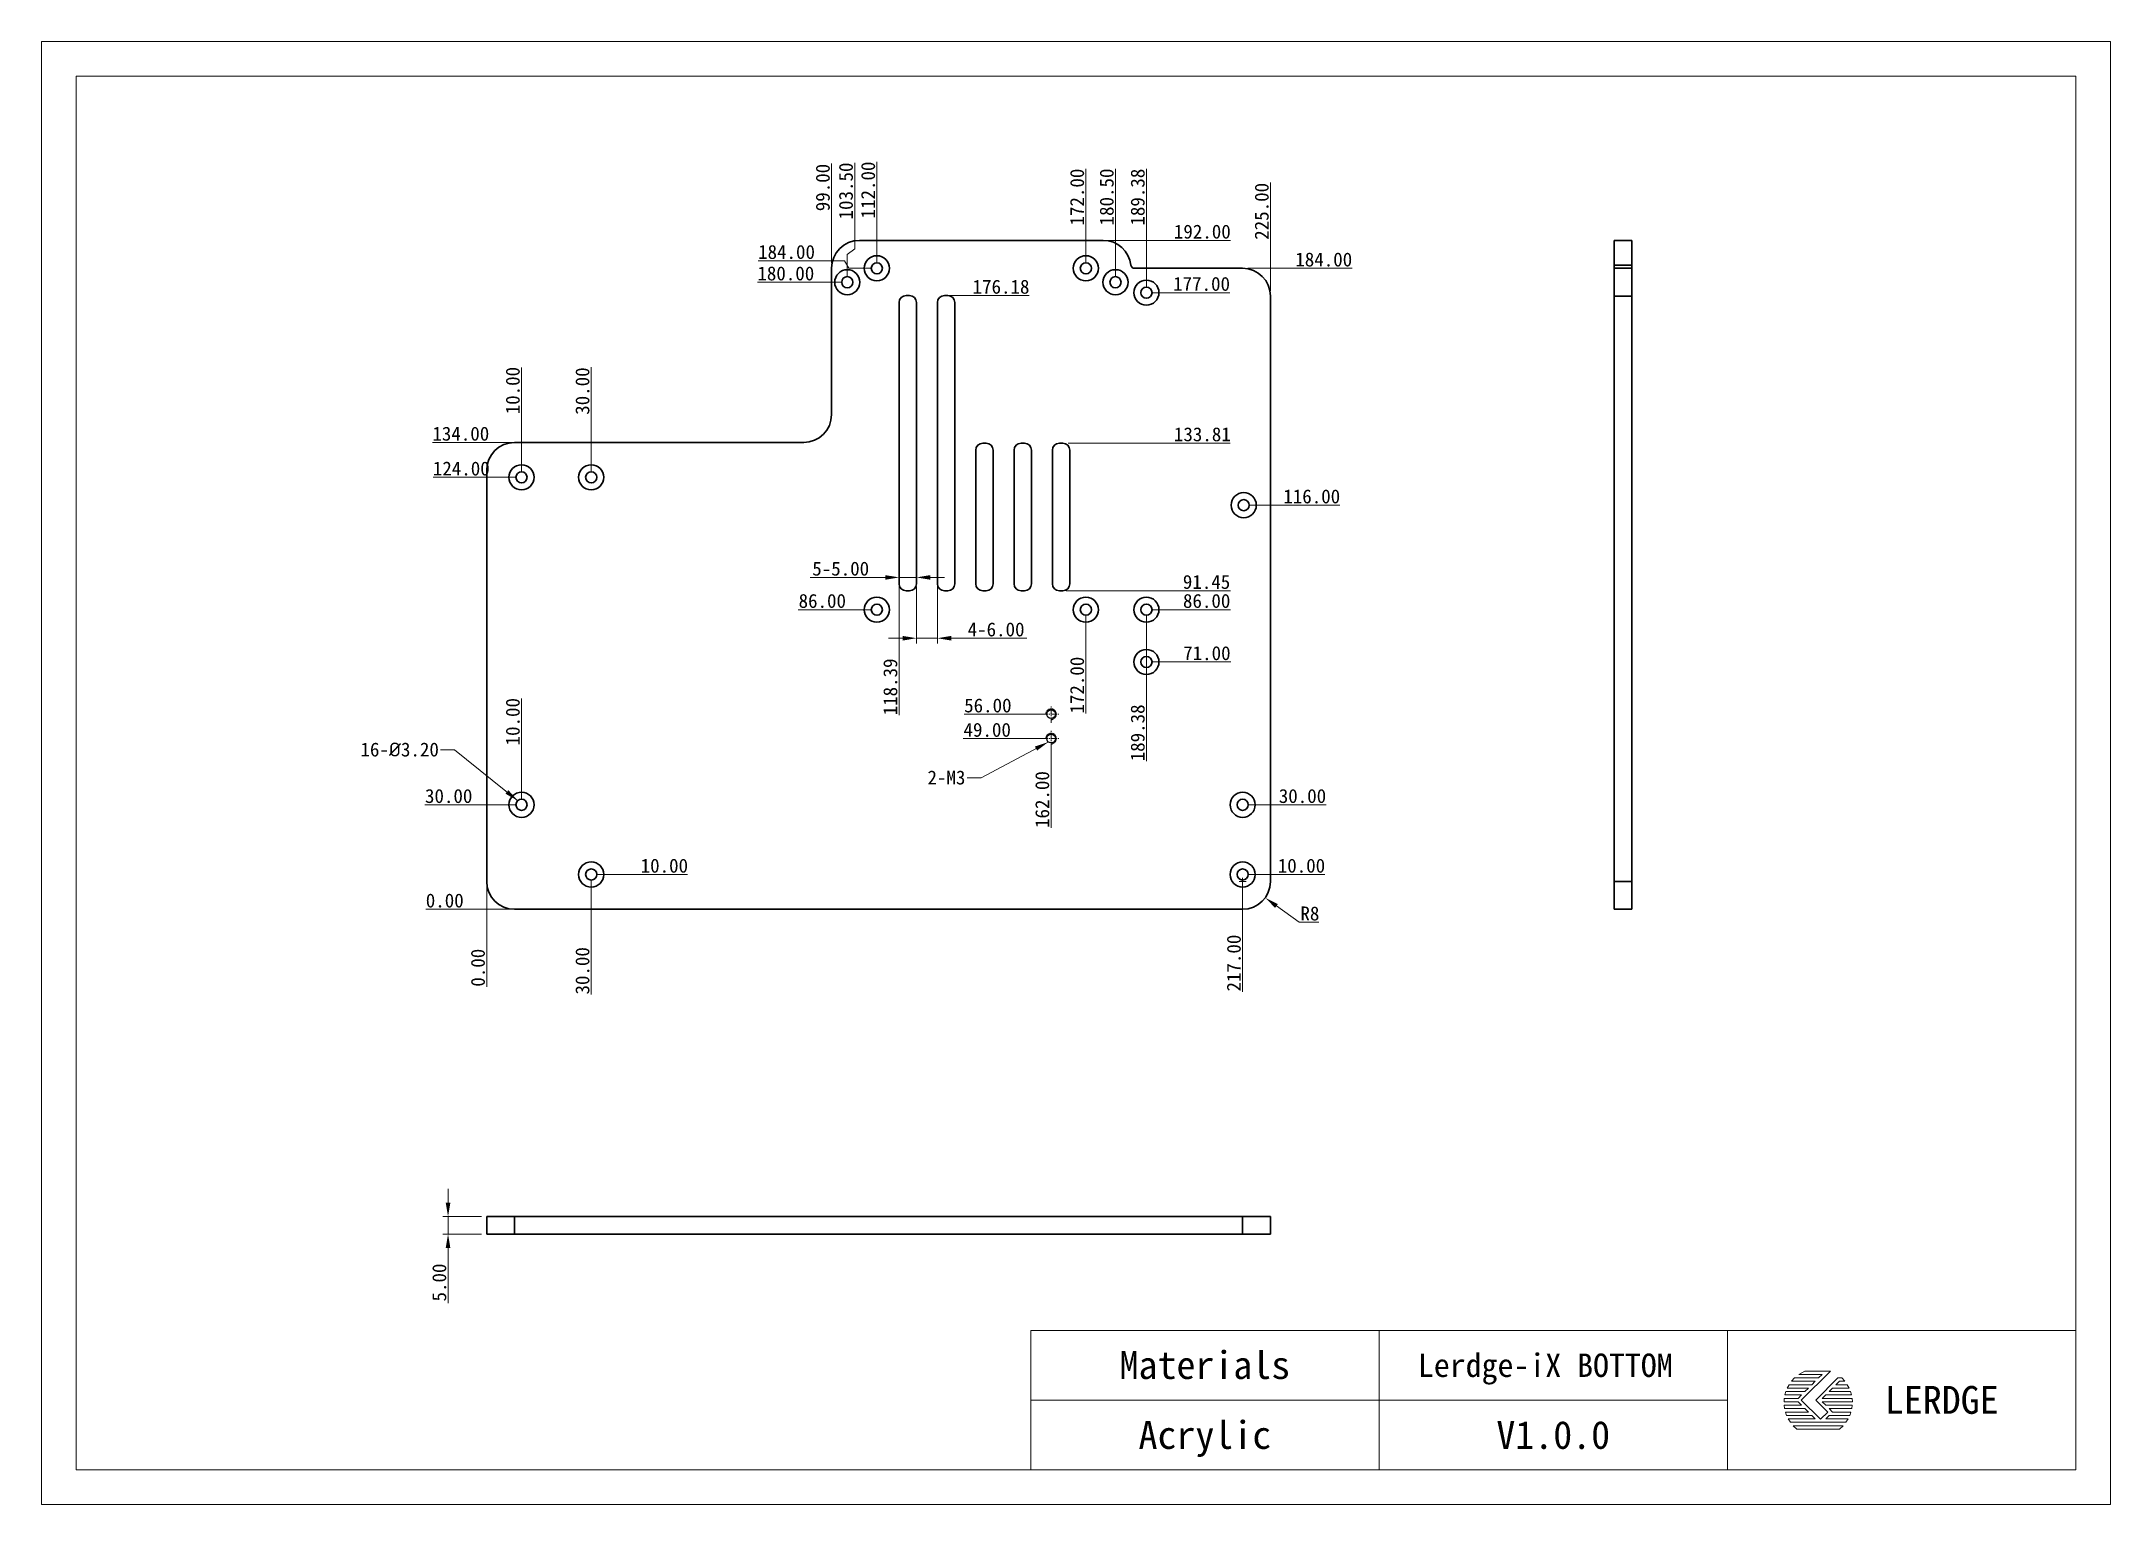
# Model space of a CAD drawing. Header units: millimetres. Extents: x 17128 to 17722, y 223 to 643.
import ezdxf
from ezdxf.enums import TextEntityAlignment as Align

# ---------------------------------------------------------------- set-up
doc = ezdxf.new("R2010")
doc.units = ezdxf.units.MM
doc.linetypes.add('CENTER', pattern=[50.8, 31.75, -6.35, 6.35, -6.35])
doc.linetypes.add('HIDDEN', pattern=[0.2, 0.1, -0.1])
doc.layers.get('0').update_dxf_attribs({"lineweight": 30})
doc.layers.get('Defpoints').update_dxf_attribs({"lineweight": 30})
doc.layers.add('02___PRT_ALL_AXES', color=7, linetype='Continuous')
doc.layers.add('DEFAULT_2', color=8, linetype='HIDDEN')
doc.layers.add('尺寸', color=3, linetype='Continuous', lineweight=15)
doc.styles.add('GB', font='')
doc.styles.get('GB').set_extended_font_data('SimSun')
doc.dimstyles.new('L40.00', dxfattribs={"dimtxt": 4, "dimasz": 4, "dimexe": 1.5, "dimexo": 1.5, "dimgap": 0.5, "dimtad": 1, "dimzin": 1, "dimdsep": 46, "dimtxsty": 'GB', "dimcen": 1, "dimclrd": 256, "dimclre": 256, "dimclrt": 256, "dimazin": 0, "dimtfac": 1, "dimtmove": 0, "dimatfit": 3, "dimfxl": 0, "dimlwd": 15, "dimlwe": 15, "dimarcsym": 0})
doc.dimstyles.new('L40.00$4', dxfattribs={"dimtxt": 4, "dimasz": 4, "dimexe": 1.5, "dimexo": 1.5, "dimgap": 0.5, "dimtad": 1, "dimtoh": 1, "dimzin": 1, "dimdsep": 46, "dimtxsty": 'GB', "dimcen": 1, "dimclrd": 256, "dimclre": 256, "dimclrt": 256, "dimazin": 0, "dimtfac": 1, "dimtofl": 0, "dimtmove": 0, "dimatfit": 3, "dimfxl": 0, "dimlwd": 15, "dimlwe": 15, "dimarcsym": 0})

# ---------------------------------------------------------------- blocks, each defined once
blk = doc.blocks.new('*D42')
at = {"layer": 'Defpoints', "color": 0, "ltscale": 10, "transparency": 16777216}
for p in [(17249.94, 394.04), (17256.04, 394.04), (17269.04, 394.04)]:
    blk.add_point(p, dxfattribs=at)
at = {"layer": '尺寸', "lineweight": 15, "ltscale": 10, "transparency": 16777216}
blk.add_line((17267.54, 394.04), (17238.55, 394.04), dxfattribs=at)
at = {"layer": '尺寸', "ltscale": 10, "transparency": 16777216, "insert": (17244, 396.54), "char_height": 4, "attachment_point": 5, "style": 'GB'}
blk.add_mtext('0.00', dxfattribs=at)
blk = doc.blocks.new('*D43')
at = {"layer": 'Defpoints', "color": 0, "ltscale": 10, "transparency": 16777216}
for p in [(17256.04, 404.72), (17256.04, 394.04), (17256.04, 383.22)]:
    blk.add_point(p, dxfattribs=at)
at = {"layer": '尺寸', "lineweight": 15, "ltscale": 10, "transparency": 16777216}
blk.add_line((17256.04, 403.22), (17256.04, 371.84), dxfattribs=at)
at = {"layer": '尺寸', "ltscale": 10, "transparency": 16777216, "insert": (17253.54, 377.28), "char_height": 4, "attachment_point": 5, "rotation": 90, "style": 'GB'}
blk.add_mtext('0.00', dxfattribs=at)
blk = doc.blocks.new('*D44')
at = {"layer": 'Defpoints', "color": 0, "ltscale": 10, "transparency": 16777216}
for p in [(17252.47, 424.04), (17266.04, 424.04), (17256.04, 394.04)]:
    blk.add_point(p, dxfattribs=at)
at = {"layer": '尺寸', "lineweight": 15, "ltscale": 10, "transparency": 16777216}
blk.add_line((17264.54, 424.04), (17238.3, 424.04), dxfattribs=at)
at = {"layer": '尺寸', "ltscale": 10, "transparency": 16777216, "insert": (17245.13, 426.54), "char_height": 4, "attachment_point": 5, "style": 'GB'}
blk.add_mtext('30.00', dxfattribs=at)
blk = doc.blocks.new('*D45')
at = {"layer": 'Defpoints', "color": 0, "ltscale": 10, "transparency": 16777216}
for p in [(17266.04, 440.71), (17266.04, 424.04), (17256.04, 394.04)]:
    blk.add_point(p, dxfattribs=at)
at = {"layer": '尺寸', "lineweight": 15, "ltscale": 10, "transparency": 16777216}
blk.add_line((17266.04, 425.54), (17266.04, 454.57), dxfattribs=at)
at = {"layer": '尺寸', "ltscale": 10, "transparency": 16777216, "insert": (17263.54, 447.89), "char_height": 4, "attachment_point": 5, "rotation": 90, "style": 'GB'}
blk.add_mtext('10.00', dxfattribs=at)
blk = doc.blocks.new('*D46')
at = {"layer": 'Defpoints', "color": 0, "ltscale": 10, "transparency": 16777216}
for p in [(17286.04, 404.04), (17256.04, 394.04), (17286.04, 383.73)]:
    blk.add_point(p, dxfattribs=at)
at = {"layer": '尺寸', "lineweight": 15, "ltscale": 10, "transparency": 16777216}
blk.add_line((17286.04, 402.54), (17286.04, 369.55), dxfattribs=at)
at = {"layer": '尺寸', "ltscale": 10, "transparency": 16777216, "insert": (17283.54, 376.39), "char_height": 4, "attachment_point": 5, "rotation": 90, "style": 'GB'}
blk.add_mtext('30.00', dxfattribs=at)
blk = doc.blocks.new('*D47')
at = {"layer": 'Defpoints', "color": 0, "ltscale": 10, "transparency": 16777216}
for p in [(17286.04, 404.04), (17299.86, 404.04), (17256.04, 394.04)]:
    blk.add_point(p, dxfattribs=at)
at = {"layer": '尺寸', "lineweight": 15, "ltscale": 10, "transparency": 16777216}
blk.add_line((17287.54, 404.04), (17313.72, 404.04), dxfattribs=at)
at = {"layer": '尺寸', "ltscale": 10, "transparency": 16777216, "insert": (17307.04, 406.54), "char_height": 4, "attachment_point": 5, "style": 'GB'}
blk.add_mtext('10.00', dxfattribs=at)
blk = doc.blocks.new('*D48')
at = {"layer": 'Defpoints', "color": 0, "ltscale": 10, "transparency": 16777216}
for p in [(17433.04, 586.04), (17452.86, 586.04), (17256.04, 394.04)]:
    blk.add_point(p, dxfattribs=at)
at = {"layer": '尺寸', "lineweight": 15, "ltscale": 10, "transparency": 16777216}
blk.add_line((17434.54, 586.04), (17469.58, 586.04), dxfattribs=at)
at = {"layer": '尺寸', "ltscale": 10, "transparency": 16777216, "insert": (17461.47, 588.54), "char_height": 4, "attachment_point": 5, "style": 'GB'}
blk.add_mtext('192.00', dxfattribs=at)
blk = doc.blocks.new('*D49')
at = {"layer": 'Defpoints', "color": 0, "ltscale": 10, "transparency": 16777216}
for p in [(17473.04, 578.04), (17487.72, 578.04), (17256.04, 394.04)]:
    blk.add_point(p, dxfattribs=at)
at = {"layer": '尺寸', "lineweight": 15, "ltscale": 10, "transparency": 16777216}
blk.add_line((17474.54, 578.04), (17504.44, 578.04), dxfattribs=at)
at = {"layer": '尺寸', "ltscale": 10, "transparency": 16777216, "insert": (17496.33, 580.54), "char_height": 4, "attachment_point": 5, "style": 'GB'}
blk.add_mtext('184.00', dxfattribs=at)
blk = doc.blocks.new('*D50')
at = {"layer": 'Defpoints', "color": 0, "ltscale": 10, "transparency": 16777216}
for p in [(17481.04, 585.6), (17481.04, 570.04), (17256.04, 394.04)]:
    blk.add_point(p, dxfattribs=at)
at = {"layer": '尺寸', "lineweight": 15, "ltscale": 10, "transparency": 16777216}
blk.add_line((17481.04, 571.54), (17481.04, 602.68), dxfattribs=at)
at = {"layer": '尺寸', "ltscale": 10, "transparency": 16777216, "insert": (17478.54, 594.39), "char_height": 4, "attachment_point": 5, "rotation": 90, "style": 'GB'}
blk.add_mtext('225.00', dxfattribs=at)
blk = doc.blocks.new('*D51')
at = {"layer": 'Defpoints', "color": 0, "ltscale": 10, "transparency": 16777216}
for p in [(17355.04, 593.84), (17355.04, 578.04), (17256.04, 394.04)]:
    blk.add_point(p, dxfattribs=at)
at = {"layer": '尺寸', "lineweight": 15, "ltscale": 10, "transparency": 16777216}
blk.add_line((17355.04, 579.54), (17355.04, 608.11), dxfattribs=at)
at = {"layer": '尺寸', "ltscale": 10, "transparency": 16777216, "insert": (17352.54, 601.22), "char_height": 4, "attachment_point": 5, "rotation": 90, "style": 'GB'}
blk.add_mtext('99.00', dxfattribs=at)
blk = doc.blocks.new('*D52')
at = {"layer": 'Defpoints', "color": 0, "ltscale": 10, "transparency": 16777216}
for p in [(17257.22, 528.04), (17269.04, 528.04), (17256.04, 394.04)]:
    blk.add_point(p, dxfattribs=at)
at = {"layer": '尺寸', "lineweight": 15, "ltscale": 10, "transparency": 16777216}
blk.add_line((17267.54, 528.04), (17240.5, 528.04), dxfattribs=at)
at = {"layer": '尺寸', "ltscale": 10, "transparency": 16777216, "insert": (17248.61, 530.54), "char_height": 4, "attachment_point": 5, "style": 'GB'}
blk.add_mtext('134.00', dxfattribs=at)
blk = doc.blocks.new('*D53')
at = {"layer": 'Defpoints', "color": 0, "ltscale": 10, "transparency": 16777216}
for p in [(17257.36, 518.04), (17266.04, 518.04), (17256.04, 394.04)]:
    blk.add_point(p, dxfattribs=at)
at = {"layer": '尺寸', "lineweight": 15, "ltscale": 10, "transparency": 16777216}
blk.add_line((17264.54, 518.04), (17240.64, 518.04), dxfattribs=at)
at = {"layer": '尺寸', "ltscale": 10, "transparency": 16777216, "insert": (17248.75, 520.54), "char_height": 4, "attachment_point": 5, "style": 'GB'}
blk.add_mtext('124.00', dxfattribs=at)
blk = doc.blocks.new('*D54')
at = {"layer": 'Defpoints', "color": 0, "ltscale": 10, "transparency": 16777216}
for p in [(17266.04, 535.75), (17266.04, 518.04), (17256.04, 394.04)]:
    blk.add_point(p, dxfattribs=at)
at = {"layer": '尺寸', "lineweight": 15, "ltscale": 10, "transparency": 16777216}
blk.add_line((17266.04, 519.54), (17266.04, 549.61), dxfattribs=at)
at = {"layer": '尺寸', "ltscale": 10, "transparency": 16777216, "insert": (17263.54, 542.93), "char_height": 4, "attachment_point": 5, "rotation": 90, "style": 'GB'}
blk.add_mtext('10.00', dxfattribs=at)
blk = doc.blocks.new('*D55')
at = {"layer": 'Defpoints', "color": 0, "ltscale": 10, "transparency": 16777216}
for p in [(17286.04, 535.47), (17286.04, 518.04), (17256.04, 394.04)]:
    blk.add_point(p, dxfattribs=at)
at = {"layer": '尺寸', "lineweight": 15, "ltscale": 10, "transparency": 16777216}
blk.add_line((17286.04, 519.54), (17286.04, 549.64), dxfattribs=at)
at = {"layer": '尺寸', "ltscale": 10, "transparency": 16777216, "insert": (17283.54, 542.8), "char_height": 4, "attachment_point": 5, "rotation": 90, "style": 'GB'}
blk.add_mtext('30.00', dxfattribs=at)
blk = doc.blocks.new('*D56')
at = {"layer": 'Defpoints', "color": 0, "ltscale": 10, "transparency": 16777216}
for p in [(17350.52, 574.04), (17359.54, 574.04), (17256.04, 394.04)]:
    blk.add_point(p, dxfattribs=at)
at = {"layer": '尺寸', "lineweight": 15, "ltscale": 10, "transparency": 16777216}
blk.add_line((17358.04, 574.04), (17333.8, 574.04), dxfattribs=at)
at = {"layer": '尺寸', "ltscale": 10, "transparency": 16777216, "insert": (17341.91, 576.54), "char_height": 4, "attachment_point": 5, "style": 'GB'}
blk.add_mtext('180.00', dxfattribs=at)
blk = doc.blocks.new('*D13')
at = {"layer": 'Defpoints', "color": 0, "ltscale": 10, "transparency": 16777216}
for p in [(17350.72, 580.2), (17368.04, 578.04), (17256.04, 394.04)]:
    blk.add_point(p, dxfattribs=at)
at = {"layer": '尺寸', "lineweight": 15, "ltscale": 10, "transparency": 16777216}
for p, q in [((17358.72, 580.2), (17333.99, 580.2)), ((17360.04, 578.04), (17358.72, 580.2)), ((17366.54, 578.04), (17360.04, 578.04))]:
    blk.add_line(p, q, dxfattribs=at)
at = {"layer": '尺寸', "ltscale": 10, "transparency": 16777216, "insert": (17342.11, 582.7), "char_height": 4, "attachment_point": 5, "style": 'GB'}
blk.add_mtext('184.00', dxfattribs=at)
blk = doc.blocks.new('*D14')
at = {"layer": 'Defpoints', "color": 0, "ltscale": 10, "transparency": 16777216}
for p in [(17361.68, 591.62), (17359.54, 574.04), (17256.04, 394.04)]:
    blk.add_point(p, dxfattribs=at)
at = {"layer": '尺寸', "lineweight": 15, "ltscale": 10, "transparency": 16777216}
for p, q in [((17361.68, 583.62), (17361.68, 608.34)), ((17359.54, 582.04), (17361.68, 583.62)), ((17359.54, 575.54), (17359.54, 582.04))]:
    blk.add_line(p, q, dxfattribs=at)
at = {"layer": '尺寸', "ltscale": 10, "transparency": 16777216, "insert": (17359.18, 600.23), "char_height": 4, "attachment_point": 5, "rotation": 90, "style": 'GB'}
blk.add_mtext('103.50', dxfattribs=at)
blk = doc.blocks.new('*D15')
at = {"layer": 'Defpoints', "color": 0, "ltscale": 10, "transparency": 16777216}
for p in [(17368.04, 591.9), (17368.04, 578.04), (17256.04, 394.04)]:
    blk.add_point(p, dxfattribs=at)
at = {"layer": '尺寸', "lineweight": 15, "ltscale": 10, "transparency": 16777216}
blk.add_line((17368.04, 579.54), (17368.04, 608.62), dxfattribs=at)
at = {"layer": '尺寸', "ltscale": 10, "transparency": 16777216, "insert": (17365.54, 600.51), "char_height": 4, "attachment_point": 5, "rotation": 90, "style": 'GB'}
blk.add_mtext('112.00', dxfattribs=at)
blk = doc.blocks.new('*D16')
at = {"layer": 'Defpoints', "color": 0, "ltscale": 10, "transparency": 16777216}
for p in [(17428.04, 589.87), (17428.04, 578.04), (17256.04, 394.04)]:
    blk.add_point(p, dxfattribs=at)
at = {"layer": '尺寸', "lineweight": 15, "ltscale": 10, "transparency": 16777216}
blk.add_line((17428.04, 579.54), (17428.04, 606.59), dxfattribs=at)
at = {"layer": '尺寸', "ltscale": 10, "transparency": 16777216, "insert": (17425.54, 598.48), "char_height": 4, "attachment_point": 5, "rotation": 90, "style": 'GB'}
blk.add_mtext('172.00', dxfattribs=at)
blk = doc.blocks.new('*D17')
at = {"layer": 'Defpoints', "color": 0, "ltscale": 10, "transparency": 16777216}
for p in [(17436.54, 589.89), (17436.54, 574.04), (17256.04, 394.04)]:
    blk.add_point(p, dxfattribs=at)
at = {"layer": '尺寸', "lineweight": 15, "ltscale": 10, "transparency": 16777216}
blk.add_line((17436.54, 575.54), (17436.54, 606.62), dxfattribs=at)
at = {"layer": '尺寸', "ltscale": 10, "transparency": 16777216, "insert": (17434.04, 598.51), "char_height": 4, "attachment_point": 5, "rotation": 90, "style": 'GB'}
blk.add_mtext('180.50', dxfattribs=at)
blk = doc.blocks.new('*D18')
at = {"layer": 'Defpoints', "color": 0, "ltscale": 10, "transparency": 16777216}
for p in [(17445.43, 589.87), (17445.43, 571.04), (17256.04, 394.04)]:
    blk.add_point(p, dxfattribs=at)
at = {"layer": '尺寸', "lineweight": 15, "ltscale": 10, "transparency": 16777216}
blk.add_line((17445.43, 572.54), (17445.43, 606.55), dxfattribs=at)
at = {"layer": '尺寸', "ltscale": 10, "transparency": 16777216, "insert": (17442.93, 598.46), "char_height": 4, "attachment_point": 5, "rotation": 90, "style": 'GB'}
blk.add_mtext('189.38', dxfattribs=at)
blk = doc.blocks.new('*D21')
at = {"layer": 'Defpoints', "color": 0, "ltscale": 10, "transparency": 16777216}
for p in [(17359.76, 480.04), (17368.04, 480.04), (17256.04, 394.04)]:
    blk.add_point(p, dxfattribs=at)
at = {"layer": '尺寸', "lineweight": 15, "ltscale": 10, "transparency": 16777216}
blk.add_line((17366.54, 480.04), (17345.5, 480.04), dxfattribs=at)
at = {"layer": '尺寸', "ltscale": 10, "transparency": 16777216, "insert": (17352.38, 482.54), "char_height": 4, "attachment_point": 5, "style": 'GB'}
blk.add_mtext('86.00', dxfattribs=at)
blk = doc.blocks.new('*D22')
at = {"layer": 'Defpoints', "color": 0, "ltscale": 10, "transparency": 16777216}
for p in [(17374.43, 488.52), (17374.43, 466.48), (17256.04, 394.04)]:
    blk.add_point(p, dxfattribs=at)
at = {"layer": '尺寸', "lineweight": 15, "ltscale": 10, "transparency": 16777216}
blk.add_line((17374.43, 487.02), (17374.43, 449.78), dxfattribs=at)
at = {"layer": '尺寸', "ltscale": 10, "transparency": 16777216, "insert": (17371.93, 457.88), "char_height": 4, "attachment_point": 5, "rotation": 90, "style": 'GB'}
blk.add_mtext('118.39', dxfattribs=at)
blk = doc.blocks.new('*D23')
at = {"layer": 'Defpoints', "color": 0, "ltscale": 10, "transparency": 16777216}
for p in [(17374.43, 489.7), (17374.43, 489.31), (17379.43, 489.7)]:
    blk.add_point(p, dxfattribs=at)
at = {"layer": '尺寸', "lineweight": 15, "ltscale": 10, "transparency": 16777216}
for p, q in [((17370.43, 489.31), (17348.89, 489.31)), ((17379.43, 489.31), (17374.43, 489.31)), ((17374.43, 488.2), (17374.43, 487.81)), ((17379.43, 488.2), (17379.43, 487.81)), ((17383.43, 489.31), (17387.43, 489.31))]:
    blk.add_line(p, q, dxfattribs=at)
at = {"layer": '尺寸', "ltscale": 10, "transparency": 16777216}
for points in [[(17370.43, 489.97), (17370.43, 488.64), (17374.43, 489.31)], [(17383.43, 489.97), (17383.43, 488.64), (17379.43, 489.31)]]:
    blk.add_solid(points, dxfattribs=at)
at = {"layer": '尺寸', "ltscale": 10, "transparency": 16777216, "insert": (17357.66, 491.81), "char_height": 4, "attachment_point": 5, "style": 'GB'}
blk.add_mtext('5-5.00', dxfattribs=at)
blk = doc.blocks.new('*D24')
at = {"layer": 'Defpoints', "color": 0, "ltscale": 10, "transparency": 16777216}
for p in [(17379.43, 488.2), (17385.43, 488.2), (17385.43, 471.86)]:
    blk.add_point(p, dxfattribs=at)
at = {"layer": '尺寸', "lineweight": 15, "ltscale": 10, "transparency": 16777216}
for p, q in [((17379.43, 486.7), (17379.43, 470.36)), ((17385.43, 486.7), (17385.43, 470.36)), ((17375.43, 471.86), (17371.43, 471.86)), ((17379.43, 471.86), (17385.43, 471.86)), ((17389.43, 471.86), (17411.1, 471.86))]:
    blk.add_line(p, q, dxfattribs=at)
at = {"layer": '尺寸', "ltscale": 10, "transparency": 16777216}
for points in [[(17375.43, 472.52), (17375.43, 471.19), (17379.43, 471.86)], [(17389.43, 472.52), (17389.43, 471.19), (17385.43, 471.86)]]:
    blk.add_solid(points, dxfattribs=at)
at = {"layer": '尺寸', "ltscale": 10, "transparency": 16777216, "insert": (17402.27, 474.36), "char_height": 4, "attachment_point": 5, "style": 'GB'}
blk.add_mtext('4-6.00', dxfattribs=at)
blk = doc.blocks.new('*D25')
at = {"layer": 'Defpoints', "color": 0, "ltscale": 10, "transparency": 16777216}
for p in [(17387.43, 570.22), (17395.1, 570.22), (17256.04, 394.04)]:
    blk.add_point(p, dxfattribs=at)
at = {"layer": '尺寸', "lineweight": 15, "ltscale": 10, "transparency": 16777216}
blk.add_line((17388.93, 570.22), (17411.78, 570.22), dxfattribs=at)
at = {"layer": '尺寸', "ltscale": 10, "transparency": 16777216, "insert": (17403.69, 572.72), "char_height": 4, "attachment_point": 5, "style": 'GB'}
blk.add_mtext('176.18', dxfattribs=at)
blk = doc.blocks.new('*D26')
at = {"layer": 'Defpoints', "color": 0, "ltscale": 10, "transparency": 16777216}
for p in [(17420.93, 485.49), (17455.33, 485.49), (17256.04, 394.04)]:
    blk.add_point(p, dxfattribs=at)
at = {"layer": '尺寸', "lineweight": 15, "ltscale": 10, "transparency": 16777216}
blk.add_line((17422.43, 485.49), (17469.53, 485.49), dxfattribs=at)
at = {"layer": '尺寸', "ltscale": 10, "transparency": 16777216, "insert": (17462.68, 487.99), "char_height": 4, "attachment_point": 5, "style": 'GB'}
blk.add_mtext('91.45', dxfattribs=at)
blk = doc.blocks.new('*D29')
at = {"layer": 'Defpoints', "color": 0, "ltscale": 10, "transparency": 16777216}
for p in [(17445.43, 480.04), (17455.34, 480.04), (17256.04, 394.04)]:
    blk.add_point(p, dxfattribs=at)
at = {"layer": '尺寸', "lineweight": 15, "ltscale": 10, "transparency": 16777216}
blk.add_line((17446.93, 480.04), (17469.6, 480.04), dxfattribs=at)
at = {"layer": '尺寸', "ltscale": 10, "transparency": 16777216, "insert": (17462.72, 482.54), "char_height": 4, "attachment_point": 5, "style": 'GB'}
blk.add_mtext('86.00', dxfattribs=at)
blk = doc.blocks.new('*D30')
at = {"layer": 'Defpoints', "color": 0, "ltscale": 10, "transparency": 16777216}
for p in [(17445.43, 480.04), (17445.43, 453.28), (17256.04, 394.04)]:
    blk.add_point(p, dxfattribs=at)
at = {"layer": '尺寸', "lineweight": 15, "ltscale": 10, "transparency": 16777216}
blk.add_line((17445.43, 478.54), (17445.43, 436.6), dxfattribs=at)
at = {"layer": '尺寸', "ltscale": 10, "transparency": 16777216, "insert": (17442.93, 444.69), "char_height": 4, "attachment_point": 5, "rotation": 90, "style": 'GB'}
blk.add_mtext('189.38', dxfattribs=at)
blk = doc.blocks.new('*D31')
at = {"layer": 'Defpoints', "color": 0, "ltscale": 10, "transparency": 16777216}
for p in [(17428.04, 480.04), (17428.04, 467), (17256.04, 394.04)]:
    blk.add_point(p, dxfattribs=at)
at = {"layer": '尺寸', "lineweight": 15, "ltscale": 10, "transparency": 16777216}
blk.add_line((17428.04, 478.54), (17428.04, 450.28), dxfattribs=at)
at = {"layer": '尺寸', "ltscale": 10, "transparency": 16777216, "insert": (17425.54, 458.39), "char_height": 4, "attachment_point": 5, "rotation": 90, "style": 'GB'}
blk.add_mtext('172.00', dxfattribs=at)
blk = doc.blocks.new('*D32')
at = {"layer": 'Defpoints', "color": 0, "ltscale": 10, "transparency": 16777216}
for p in [(17473.04, 404.04), (17256.04, 394.04), (17473.04, 387.4)]:
    blk.add_point(p, dxfattribs=at)
at = {"layer": '尺寸', "lineweight": 15, "ltscale": 10, "transparency": 16777216}
blk.add_line((17473.04, 402.54), (17473.04, 370.32), dxfattribs=at)
at = {"layer": '尺寸', "ltscale": 10, "transparency": 16777216, "insert": (17470.54, 378.61), "char_height": 4, "attachment_point": 5, "rotation": 90, "style": 'GB'}
blk.add_mtext('217.00', dxfattribs=at)
blk = doc.blocks.new('*D33')
at = {"layer": 'Defpoints', "color": 0, "ltscale": 10, "transparency": 16777216}
for p in [(17473.04, 404.04), (17482.75, 404.04), (17256.04, 394.04)]:
    blk.add_point(p, dxfattribs=at)
at = {"layer": '尺寸', "lineweight": 15, "ltscale": 10, "transparency": 16777216}
blk.add_line((17474.54, 404.04), (17496.61, 404.04), dxfattribs=at)
at = {"layer": '尺寸', "ltscale": 10, "transparency": 16777216, "insert": (17489.93, 406.54), "char_height": 4, "attachment_point": 5, "style": 'GB'}
blk.add_mtext('10.00', dxfattribs=at)
blk = doc.blocks.new('*D34')
at = {"layer": 'Defpoints', "color": 0, "ltscale": 10, "transparency": 16777216}
for p in [(17473.04, 424.04), (17482.88, 424.04), (17256.04, 394.04)]:
    blk.add_point(p, dxfattribs=at)
at = {"layer": '尺寸', "lineweight": 15, "ltscale": 10, "transparency": 16777216}
blk.add_line((17474.54, 424.04), (17497.06, 424.04), dxfattribs=at)
at = {"layer": '尺寸', "ltscale": 10, "transparency": 16777216, "insert": (17490.22, 426.54), "char_height": 4, "attachment_point": 5, "style": 'GB'}
blk.add_mtext('30.00', dxfattribs=at)
blk = doc.blocks.new('*D35')
at = {"layer": 'Defpoints', "color": 0, "ltscale": 10, "transparency": 16777216}
for p in [(17473.36, 510.04), (17484.27, 510.04), (17256.04, 394.04)]:
    blk.add_point(p, dxfattribs=at)
at = {"layer": '尺寸', "lineweight": 15, "ltscale": 10, "transparency": 16777216}
blk.add_line((17474.86, 510.04), (17500.99, 510.04), dxfattribs=at)
at = {"layer": '尺寸', "ltscale": 10, "transparency": 16777216, "insert": (17492.88, 512.54), "char_height": 4, "attachment_point": 5, "style": 'GB'}
blk.add_mtext('116.00', dxfattribs=at)
blk = doc.blocks.new('*D36')
at = {"layer": 'Defpoints', "color": 0, "ltscale": 10, "transparency": 16777216}
for p in [(17445.43, 571.04), (17452.65, 571.04), (17256.04, 394.04)]:
    blk.add_point(p, dxfattribs=at)
at = {"layer": '尺寸', "lineweight": 15, "ltscale": 10, "transparency": 16777216}
blk.add_line((17446.93, 571.04), (17469.37, 571.04), dxfattribs=at)
at = {"layer": '尺寸', "ltscale": 10, "transparency": 16777216, "insert": (17461.26, 573.54), "char_height": 4, "attachment_point": 5, "style": 'GB'}
blk.add_mtext('177.00', dxfattribs=at)
blk = doc.blocks.new('*D38')
at = {"layer": 'Defpoints', "color": 0, "ltscale": 10, "transparency": 16777216}
for p in [(17473.04, 402.04), (17479.52, 397.35)]:
    blk.add_point(p, dxfattribs=at)
at = {"layer": '尺寸', "lineweight": 15, "ltscale": 10, "transparency": 16777216}
for p, q in [((17472.04, 402.04), (17474.04, 402.04)), ((17473.04, 401.04), (17473.04, 403.04)), ((17489.24, 390.32), (17482.76, 395.01)), ((17494.95, 390.32), (17489.24, 390.32))]:
    blk.add_line(p, q, dxfattribs=at)
at = {"layer": '尺寸', "ltscale": 10, "transparency": 16777216}
blk.add_solid([(17483.15, 395.55), (17482.37, 394.47), (17479.52, 397.35)], dxfattribs=at)
at = {"layer": '尺寸', "ltscale": 10, "transparency": 16777216, "insert": (17492.35, 392.82), "char_height": 4, "attachment_point": 5, "style": 'GB'}
blk.add_mtext('R8', dxfattribs=at)
blk = doc.blocks.new('*D39')
at = {"layer": 'Defpoints', "color": 0, "ltscale": 10, "transparency": 16777216}
for p in [(17256.04, 305.83), (17244.95, 300.83), (17256.04, 300.83)]:
    blk.add_point(p, dxfattribs=at)
at = {"layer": '尺寸', "lineweight": 15, "ltscale": 10, "transparency": 16777216}
for p, q in [((17244.95, 309.83), (17244.95, 313.83)), ((17254.54, 305.83), (17243.45, 305.83)), ((17244.95, 305.83), (17244.95, 300.83)), ((17254.54, 300.83), (17243.45, 300.83)), ((17244.95, 296.83), (17244.95, 281.01))]:
    blk.add_line(p, q, dxfattribs=at)
at = {"layer": '尺寸', "ltscale": 10, "transparency": 16777216}
for points in [[(17244.28, 309.83), (17245.61, 309.83), (17244.95, 305.83)], [(17244.28, 296.83), (17245.61, 296.83), (17244.95, 300.83)]]:
    blk.add_solid(points, dxfattribs=at)
at = {"layer": '尺寸', "ltscale": 10, "transparency": 16777216, "insert": (17242.45, 286.92), "char_height": 4, "attachment_point": 5, "rotation": 90, "style": 'GB'}
blk.add_mtext('5.00', dxfattribs=at)
blk = doc.blocks.new('*D40')
at = {"layer": 'Defpoints', "color": 0, "ltscale": 20, "transparency": 16777216}
for p in [(17421.43, 527.86), (17453.01, 527.86), (17256.04, 394.04)]:
    blk.add_point(p, dxfattribs=at)
at = {"layer": '尺寸', "lineweight": 15, "ltscale": 20, "transparency": 16777216}
blk.add_line((17422.93, 527.86), (17469.44, 527.86), dxfattribs=at)
at = {"layer": '尺寸', "ltscale": 20, "transparency": 16777216, "insert": (17461.48, 530.36), "char_height": 4, "attachment_point": 5, "style": 'GB'}
blk.add_mtext('133.81', dxfattribs=at)
blk = doc.blocks.new('*D41')
at = {"layer": 'Defpoints', "color": 0, "ltscale": 0.3, "transparency": 16777216}
for p in [(17445.43, 465.04), (17455.46, 465.04), (17256.04, 394.04)]:
    blk.add_point(p, dxfattribs=at)
at = {"layer": '尺寸', "lineweight": 15, "ltscale": 0.3, "transparency": 16777216}
blk.add_line((17446.93, 465.04), (17469.61, 465.04), dxfattribs=at)
at = {"layer": '尺寸', "ltscale": 0.3, "transparency": 16777216, "insert": (17462.78, 467.54), "char_height": 4, "attachment_point": 5, "style": 'GB'}
blk.add_mtext('71.00', dxfattribs=at)
blk = doc.blocks.new('*D10')
at = {"layer": 'Defpoints', "color": 0, "ltscale": 0.3, "transparency": 16777216}
for p in [(17407.25, 450.04), (17418.04, 450.04), (17256.04, 394.04)]:
    blk.add_point(p, dxfattribs=at)
at = {"layer": '尺寸', "lineweight": 15, "ltscale": 0.3, "transparency": 16777216}
blk.add_line((17416.54, 450.04), (17393.07, 450.04), dxfattribs=at)
at = {"layer": '尺寸', "ltscale": 0.3, "transparency": 16777216, "insert": (17399.91, 452.54), "char_height": 4, "attachment_point": 5, "style": 'GB'}
blk.add_mtext('56.00', dxfattribs=at)
blk = doc.blocks.new('*D11')
at = {"layer": 'Defpoints', "color": 0, "ltscale": 0.3, "transparency": 16777216}
for p in [(17407.13, 443.04), (17418.04, 443.04), (17256.04, 394.04)]:
    blk.add_point(p, dxfattribs=at)
at = {"layer": '尺寸', "lineweight": 15, "ltscale": 0.3, "transparency": 16777216}
blk.add_line((17416.54, 443.04), (17392.82, 443.04), dxfattribs=at)
at = {"layer": '尺寸', "ltscale": 0.3, "transparency": 16777216, "insert": (17399.72, 445.54), "char_height": 4, "attachment_point": 5, "style": 'GB'}
blk.add_mtext('49.00', dxfattribs=at)
blk = doc.blocks.new('*D12')
at = {"layer": 'Defpoints', "color": 0, "ltscale": 0.3, "transparency": 16777216}
for p in [(17418.04, 443.04), (17418.04, 434.16), (17256.04, 394.04)]:
    blk.add_point(p, dxfattribs=at)
at = {"layer": '尺寸', "lineweight": 15, "ltscale": 0.3, "transparency": 16777216}
blk.add_line((17418.04, 441.54), (17418.04, 417.44), dxfattribs=at)
at = {"layer": '尺寸', "ltscale": 0.3, "transparency": 16777216, "insert": (17415.54, 425.55), "char_height": 4, "attachment_point": 5, "rotation": 90, "style": 'GB'}
blk.add_mtext('162.00', dxfattribs=at)
blk = doc.blocks.new('A$C411A0972')
for points in [[(5.78, -11.86), (1.18, -11.86), (1.88, -11.16), (6.11, -11.16), (6.36, -10.46), (2.58, -10.46), (1.88, -9.76), (6.52, -9.76), (6.61, -9.06), (1.18, -9.06), (0.48, -8.36), (6.64, -8.36), (6.59, -7.66), (0.48, -7.66), (1.18, -6.96), (6.46, -6.96), (6.27, -6.26), (1.88, -6.26), (2.58, -5.56), (5.99, -5.56), (5.61, -4.86), (3.28, -4.86), (3.98, -4.16), (5.13, -4.16), (4.49, -3.46), (3.69, -3.46), (-0.86, -8.01), (1.59, -10.46), (0.11, -11.95), (-3.83, -8.01), (2.13, -2.06), (-3.09, -2.06), (-4.36, -2.76), (0.43, -2.76), (-0.27, -3.46), (-5.22, -3.46), (-5.85, -4.16), (-0.97, -4.16), (-1.67, -4.86), (-6.34, -4.86), (-6.71, -5.56), (-2.37, -5.56), (-3.07, -6.26), (-6.99, -6.26), (-7.19, -6.96), (-3.77, -6.96), (-4.47, -7.66), (-7.31, -7.66), (-7.36, -8.36), (-4.47, -8.36), (-3.77, -9.06), (-7.34, -9.06), (-7.25, -9.76), (-3.07, -9.76), (-2.37, -10.46), (-7.08, -10.46), (-6.84, -11.16), (-1.67, -11.16), (-0.97, -11.86), (-6.51, -11.86), (-6.07, -12.56), (5.34, -12.56)], [(-4.75, -13.96), (4.02, -13.96), (4.77, -13.26), (-5.5, -13.26)]]:
    blk.add_lwpolyline(points, close=True)
blk = doc.blocks.new('A$C4CF74B76')
at = {"layer": '尺寸', "ltscale": 0.3}
for p, q in [((-14.52, -79.63), (-14.52, -99.63)), ((-14.52, -79.63), (35.48, -79.63)), ((135.48, -79.63), (35.48, -79.63)), ((35.48, -79.63), (35.48, -99.63)), ((85.48, -99.63), (85.48, -79.63)), ((-14.52, -89.63), (35.48, -89.63)), ((35.48, -89.63), (85.48, -89.63)), ((85.48, -99.63), (110.48, -99.63))]:
    blk.add_line(p, q, dxfattribs=at)
for points in [[(-156.52, 105.37), (140.48, 105.37), (140.48, -104.63), (-156.52, -104.63)], [(-151.52, 100.37), (135.48, 100.37), (135.48, -99.63), (-151.52, -99.63)]]:
    blk.add_lwpolyline(points, close=True, dxfattribs=at)
at = {"layer": '尺寸', "ltscale": 0.3, "xscale": 0.7, "yscale": 0.7, "zscale": 0.7}
blk.add_blockref('A$C411A0972', (98.76, -84.02), dxfattribs=at)
at = {"layer": '尺寸', "ltscale": 0.3, "char_height": 4, "attachment_point": 5, "style": 'GB'}
for s, width, insert in [('Materials', 11.0457, (10.48, -84.63)), ('LERDGE', 33.2013, (116.24, -89.63))]:
    blk.add_mtext_dynamic_manual_height_columns(s, width=width, gutter_width=15, heights=[0], dxfattribs=dict(at, insert=insert))
at = {"layer": '尺寸', "ltscale": 0.3, "style": 'GB'}
for tag, p in [('名称', (60.48, -84.63)), ('材质', (10.48, -94.63)), ('版本', (60.48, -94.63))]:
    blk.add_attdef(tag, text='', height=4, dxfattribs=at).set_placement(p, align=Align.MIDDLE_CENTER)

msp = doc.modelspace()

# ---------------------------------------------------------------- linework, layer by layer
at = {"color": 7, "linetype": 'Continuous'}
for p, q in [((17363.041, 586.044), (17433.041, 586.044)), ((17579.725, 586.044), (17579.725, 394.044)), ((17579.725, 586.044), (17584.725, 586.044)), ((17584.725, 394.044), (17584.725, 586.044)), ((17355.041, 536.044), (17355.041, 578.044)), ((17441.985, 578.044), (17473.041, 578.044)), ((17579.725, 578.933), (17584.725, 578.933)), ((17579.725, 578.044), (17584.725, 578.044)), ((17374.431, 487.492), (17374.431, 568.224)), ((17376.431, 570.224), (17377.431, 570.224)), ((17379.431, 568.224), (17379.431, 487.492)), ((17385.431, 487.492), (17385.431, 568.224)), ((17387.431, 570.224), (17388.431, 570.224)), ((17390.431, 568.224), (17390.431, 487.492)), ((17481.041, 570.044), (17481.041, 402.044)), ((17584.725, 570.044), (17579.725, 570.044)), ((17264.041, 528.044), (17347.041, 528.044)), ((17396.431, 487.492), (17396.431, 525.858)), ((17399.431, 527.858), (17398.431, 527.858)), ((17401.431, 525.858), (17401.431, 487.492)), ((17407.431, 487.492), (17407.431, 525.858)), ((17410.431, 527.858), (17409.431, 527.858)), ((17412.431, 525.858), (17412.431, 487.492)), ((17418.431, 487.492), (17418.431, 525.858)), ((17421.431, 527.858), (17420.431, 527.858)), ((17423.431, 525.858), (17423.431, 487.492)), ((17256.041, 520.044), (17256.041, 402.044)), ((17377.431, 485.492), (17376.431, 485.492)), ((17388.431, 485.492), (17387.431, 485.492)), ((17399.431, 485.492), (17398.431, 485.492)), ((17410.431, 485.492), (17409.431, 485.492)), ((17421.431, 485.492), (17420.431, 485.492)), ((17579.725, 402.044), (17584.725, 402.044)), ((17264.041, 394.044), (17473.041, 394.044)), ((17584.725, 394.044), (17579.725, 394.044)), ((17481.041, 305.827), (17256.041, 305.827)), ((17256.041, 305.827), (17256.041, 300.827)), ((17264.041, 305.827), (17264.041, 300.827)), ((17473.041, 300.827), (17473.041, 305.827)), ((17481.041, 305.827), (17481.041, 300.827)), ((17481.041, 300.827), (17256.041, 300.827))]:
    msp.add_line(p, q, dxfattribs=at)
for centre, radius in [((17359.541, 574.044), 3.6), ((17368.041, 578.044), 3.6), ((17368.041, 578.044), 1.6), ((17428.041, 578.044), 3.6), ((17428.041, 578.044), 1.6), ((17436.541, 574.044), 3.6), ((17359.541, 574.044), 1.6), ((17436.541, 574.044), 1.6), ((17445.426, 571.044), 3.6), ((17445.426, 571.044), 1.6), ((17266.041, 518.044), 3.6), ((17266.041, 518.044), 1.6), ((17286.041, 518.044), 3.6), ((17286.041, 518.044), 1.6), ((17473.356, 510.044), 3.6), ((17473.356, 510.044), 1.6), ((17368.041, 480.044), 3.6), ((17368.041, 480.044), 1.6), ((17428.041, 480.044), 3.6), ((17428.041, 480.044), 1.6), ((17445.426, 480.044), 3.6), ((17445.426, 480.044), 1.6), ((17445.426, 465.044), 3.6), ((17445.426, 465.044), 1.6), ((17266.041, 424.044), 3.6), ((17266.041, 424.044), 1.6), ((17473.041, 424.044), 3.6), ((17473.041, 424.044), 1.6), ((17286.041, 404.044), 3.6), ((17286.041, 404.044), 1.6), ((17473.041, 404.044), 3.6), ((17473.041, 404.044), 1.6)]:
    msp.add_circle(centre, radius, dxfattribs=at)
for centre, radius, start, end in [((17363.041, 578.044), 8, 90, 180), ((17433.041, 578.044), 8, 6.37937, 90), ((17441.985, 579.044), 1, 186.37937, 270), ((17473.041, 570.044), 8, 0, 90), ((17376.431, 568.224), 2, 90, 180), ((17377.431, 568.224), 2, 0, 90), ((17387.431, 568.224), 2, 90, 180), ((17388.431, 568.224), 2, 0, 90), ((17347.041, 536.044), 8, 270, 0), ((17264.041, 520.044), 8, 90, 180), ((17398.431, 525.858), 2, 90, 180), ((17399.431, 525.858), 2, 0, 90), ((17409.431, 525.858), 2, 90, 180), ((17410.431, 525.858), 2, 0, 90), ((17420.431, 525.858), 2, 90, 180), ((17421.431, 525.858), 2, 0, 90), ((17376.431, 487.492), 2, 180, 270), ((17377.431, 487.492), 2, 270, 0), ((17387.431, 487.492), 2, 180, 270), ((17388.431, 487.492), 2, 270, 0), ((17398.431, 487.492), 2, 180, 270), ((17399.431, 487.492), 2, 270, 0), ((17409.431, 487.492), 2, 180, 270), ((17410.431, 487.492), 2, 270, 0), ((17420.431, 487.492), 2, 180, 270), ((17421.431, 487.492), 2, 270, 0), ((17264.041, 402.044), 8, 180, 270), ((17473.041, 402.044), 8, 270, 360)]:
    msp.add_arc(centre, radius, start, end, dxfattribs=at)
at = {"layer": '02___PRT_ALL_AXES', "color": 7, "linetype": 'Continuous'}
for centre in [(17418.041, 450.044), (17418.041, 443.044)]:
    msp.add_circle(centre, 1.25, dxfattribs=at)
at = {"layer": 'DEFAULT_2', "color": 8, "linetype": 'HIDDEN'}
for centre in [(17418.041, 450.044), (17418.041, 443.044)]:
    msp.add_arc(centre, 1.5, 270, 180, dxfattribs=at)
at = {"layer": '尺寸', "color": 1, "linetype": 'CENTER', "ltscale": 0.05}
for p, q in [((17418.041, 447.544), (17418.041, 452.544)), ((17415.541, 450.044), (17420.541, 450.044)), ((17418.041, 440.544), (17418.041, 445.544)), ((17415.541, 443.044), (17420.541, 443.044))]:
    msp.add_line(p, q, dxfattribs=at)

# ---------------------------------------------------------------- block references
at = {"layer": '尺寸', "ltscale": 0.3}
ref = msp.add_blockref('A$C4CF74B76', (17441.25, 432.424), dxfattribs=dict(at, xscale=2, yscale=2, zscale=2))
ref.add_attrib('材质', 'Acrylic', dxfattribs={"ltscale": 0.3, "height": 8, "style": 'GB'}).set_placement((17462.209, 243.171), align=Align.MIDDLE_CENTER)
ref.add_attrib('版本', 'V1.0.0', dxfattribs={"ltscale": 0.3, "height": 8, "style": 'GB'}).set_placement((17562.209, 243.171), align=Align.MIDDLE_CENTER)
ref.add_attrib('名称', 'Lerdge-iX BOTTOM ', dxfattribs={"ltscale": 0.3, "height": 6.72, "style": 'GB'}).set_placement((17562.209, 263.171), align=Align.MIDDLE_CENTER)

# ---------------------------------------------------------------- texts
at = {"layer": '尺寸', "ltscale": 0.3, "char_height": 4, "width": 2.5, "attachment_point": 9, "style": 'GB'}
for s, insert in [('16-{\\fISOCPEUR|b0|i0|c0|p34;%%C}3.20', (17242.318, 437.851)), ('2-M3', (17393.461, 429.816))]:
    msp.add_mtext(s, dxfattribs=dict(at, insert=insert))

# ---------------------------------------------------------------- dimensions: what is measured, and where the dimension line sits
at = {"layer": '尺寸', "ltscale": 10}
for feature_location, offset, dtype, origin, picture, middle in [((17368.041, 578.044), (0, 13.852), 1, (17256.041, 394.044), '*D15', (17365.541, 600.508)), ((17359.541, 574.044), (2.14, 17.577), 1, (17256.041, 394.044), '*D14', (17359.181, 600.233)), ((17355.041, 578.044), (0, 15.796), 1, (17256.041, 394.044), '*D51', (17352.541, 601.223)), ((17436.541, 574.044), (0, 15.849), 1, (17256.041, 394.044), '*D17', (17434.041, 598.505)), ((17428.041, 578.044), (0, 11.825), 1, (17256.041, 394.044), '*D16', (17425.541, 598.482)), ((17445.4261, 571.0444), (0, 18.8254), 1, (17256.0412, 394.0444), '*D18', (17442.9261, 598.4592)), ((17481.041, 570.044), (0, 15.555), 1, (17256.041, 394.044), '*D50', (17478.541, 594.39)), ((17433.041, 586.044), (19.816, 0), 0, (17256.041, 394.044), '*D48', (17461.469, 588.544)), ((17368.041, 578.044), (-17.324, 2.151), 0, (17256.041, 394.044), '*D13', (17342.105, 582.696)), ((17473.041, 578.044), (14.679, 0), 0, (17256.041, 394.044), '*D49', (17496.332, 580.544)), ((17359.541, 574.044), (-9.018, 0), 0, (17256.041, 394.044), '*D56', (17341.912, 576.544)), ((17445.426, 571.044), (7.22, 0), 0, (17256.041, 394.044), '*D36', (17461.258, 573.544)), ((17387.431, 570.224), (7.673, 0), 0, (17256.041, 394.044), '*D25', (17403.693, 572.724)), ((17266.041, 518.044), (0, 17.707), 1, (17256.041, 394.044), '*D54', (17263.541, 542.933)), ((17286.041, 518.044), (0, 17.422), 1, (17256.041, 394.044), '*D55', (17283.541, 542.805)), ((17269.041, 528.044), (-11.822, 0), 0, (17256.041, 394.044), '*D52', (17248.607, 530.544)), ((17266.041, 518.044), (-8.682, 0), 0, (17256.041, 394.044), '*D53', (17248.748, 520.544)), ((17473.356, 510.044), (10.914, 0), 0, (17256.041, 394.044), '*D35', (17492.882, 512.544)), ((17420.931, 485.492), (34.403, 0), 0, (17256.041, 394.044), '*D26', (17462.683, 487.992)), ((17374.431, 488.518), (0, -22.04), 1, (17256.041, 394.044), '*D22', (17371.931, 457.877)), ((17368.041, 480.044), (-8.279, 0), 0, (17256.041, 394.044), '*D21', (17352.379, 482.544)), ((17445.426, 480.044), (9.911, 0), 0, (17256.041, 394.044), '*D29', (17462.72, 482.544)), ((17445.4261, 480.0444), (0, -26.7682), 1, (17256.0412, 394.0444), '*D30', (17442.9261, 444.6868)), ((17428.041, 480.044), (0, -13.044), 1, (17256.041, 394.044), '*D31', (17425.541, 458.389)), ((17266.041, 424.044), (0, 16.661), 1, (17256.041, 394.044), '*D45', (17263.541, 447.887)), ((17266.041, 424.044), (-13.569, 0), 0, (17256.041, 394.044), '*D44', (17245.134, 426.544)), ((17473.041, 424.044), (9.839, 0), 0, (17256.041, 394.044), '*D34', (17490.218, 426.544)), ((17256.041189525, 404.719088472), (0, -21.494334993), 1, (17256.041189525, 394.044388863), '*D43', (17253.541189525, 377.283412696)), ((17286.041, 404.044), (13.817, 0), 0, (17256.041, 394.044), '*D47', (17307.039, 406.544)), ((17473.041, 404.044), (9.709, 0), 0, (17256.041, 394.044), '*D33', (17489.932, 406.544)), ((17286.041, 404.044), (0, -20.315), 1, (17256.041, 394.044), '*D46', (17283.541, 376.392)), ((17473.041, 404.044), (0, -16.644), 1, (17256.041, 394.044), '*D32', (17470.541, 378.609)), ((17269.041189525, 394.044388863), (-19.104261982, 0), 0, (17256.041189525, 394.044388863), '*D42', (17243.995586761, 396.544388863))]:
    dim = msp.add_ordinate_dim(feature_location=feature_location, offset=offset, dtype=dtype, origin=origin, dimstyle='L40.00', dxfattribs=at)
    dim.commit()
    dim.dimension.update_dxf_attribs({"geometry": picture, "text_midpoint": middle})
at = {"layer": '尺寸', "ltscale": 20}
dim = msp.add_ordinate_dim(feature_location=(17421.431, 527.858), offset=(31.578, 0), dtype=0, origin=(17256.041, 394.044), dimstyle='L40.00', dxfattribs=at)
dim.commit()
dim.dimension.update_dxf_attribs({"geometry": '*D40', "text_midpoint": (17461.476, 530.358)})
at = {"layer": '尺寸', "ltscale": 10}
for base, p1, p2, text, picture, middle in [((17374.431, 489.308), (17379.431, 489.705), (17374.431, 489.705), '5-<>', '*D23', (17357.663, 491.808)), ((17385.431, 471.857), (17379.431, 488.205), (17385.431, 488.205), '4-<>', '*D24', (17402.266, 474.357))]:
    dim = msp.add_linear_dim(base=base, p1=p1, p2=p2, text=text, dimstyle='L40.00', dxfattribs=at)
    dim.commit()
    dim.dimension.update_dxf_attribs({"geometry": picture, "text_midpoint": middle})
at = {"layer": '尺寸', "ltscale": 0.3}
for feature_location, offset, dtype, picture, middle in [((17445.426, 465.044), (10.029, 0), 0, '*D41', (17462.782, 467.544)), ((17418.041, 450.044), (-10.79, 0), 0, '*D10', (17399.913, 452.544)), ((17418.041, 443.044), (-10.912, 0), 0, '*D11', (17399.724, 445.544)), ((17418.041, 443.044), (0, -8.883), 1, '*D12', (17415.541, 425.55))]:
    dim = msp.add_ordinate_dim(feature_location=feature_location, offset=offset, dtype=dtype, origin=(17256.041, 394.044), dimstyle='L40.00', dxfattribs=at)
    dim.commit()
    dim.dimension.update_dxf_attribs({"geometry": picture, "text_midpoint": middle})
at = {"layer": '尺寸', "ltscale": 10}
dim = msp.add_radius_dim(center=(17473.041, 402.044), mpoint=(17479.522, 397.355), dimstyle='L40.00$4', override={"dimdec": 0}, dxfattribs=at)
dim.commit()
dim.dimension.update_dxf_attribs({"geometry": '*D38', "text_midpoint": (17492.347, 392.82)})
dim = msp.add_linear_dim(base=(17244.947, 300.827), p1=(17256.041, 305.827), p2=(17256.041, 300.827), angle=90, dimstyle='L40.00', dxfattribs=at)
dim.commit()
dim.dimension.update_dxf_attribs({"geometry": '*D39', "text_midpoint": (17242.447, 286.919)})

# ---------------------------------------------------------------- leaders
at = {"layer": '尺寸', "ltscale": 0.3, "annotation_type": 0, "has_hookline": 1, "hookline_direction": 1}
for points, text_width in [([(17264.962, 425.226), (17246.818, 439.851), (17242.818, 439.851)], 22.684), ([(17417.263, 442.066), (17397.961, 431.816), (17393.961, 431.816)], 10.793)]:
    msp.add_leader(points, dimstyle='L40.00', override={"dimgap": 0.5, "dimtad": 0}, dxfattribs=dict(at, text_width=text_width))

doc.saveas('drawing.dxf')
